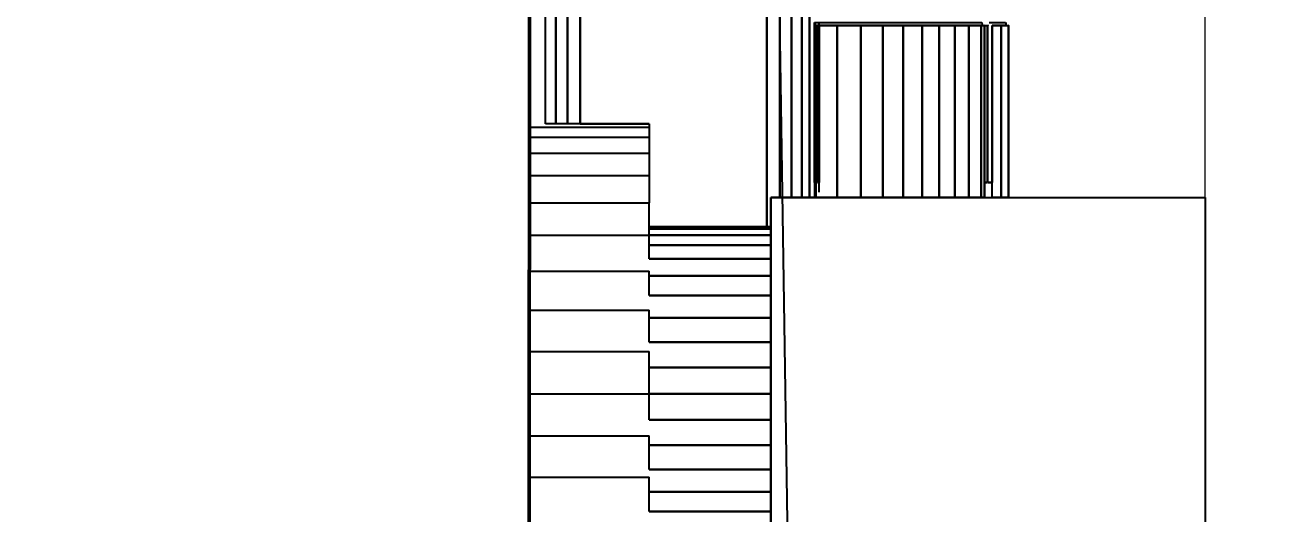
# Model space of a CAD drawing. Header units: centimetres. Extents: x -48696 to 156237, y -5617 to 29024.
# Drawn here: x -44952.39 to -44938.77, y 10306.43 to 10311.75 of the extents above; entities that cross this region are included whole.
import ezdxf

# ---------------------------------------------------------------- set-up
doc = ezdxf.new("R2010")
doc.units = ezdxf.units.CM
doc.layers.add('A0 BV', color=7, linetype='Continuous', plot=False)
doc.layers.add('Moveis', color=1, linetype='Continuous', lineweight=9)
doc.layers.add('Parede Baixa', color=5, linetype='Continuous', lineweight=50)
doc.layers.add('Piso', color=55, linetype='Continuous')
doc.styles.add('Valéria', font='romantic.ttf', dxfattribs={"height": 10})
doc.dimstyles.new('Cota - 50', dxfattribs={"dimtxt": 10, "dimasz": 5, "dimexe": 10, "dimexo": 20, "dimgap": 5, "dimtad": 1, "dimtxsty": 'Valéria', "dimblk": 'DOT', "dimcen": 0, "dimclrd": 12, "dimclre": 12, "dimclrt": 2, "dimazin": 2, "dimtfac": 1, "dimtix": 1, "dimtmove": 0, "dimatfit": 3, "dimldrblk": 'DOT', "dimfxl": 1, "dimarcsym": 0})

# ---------------------------------------------------------------- blocks, each defined once
blk = doc.blocks.new('_Dot')
at = {"color": 0, "linetype": 'ByBlock', "lineweight": -2}
blk.add_line((-0.5, 0), (-1, 0), dxfattribs=at)
at = {"color": 0, "linetype": 'ByBlock', "const_width": 0.5}
blk.add_lwpolyline([(-0.25, 0, 1), (0.25, 0, 1)], format="xyb", close=True, dxfattribs=at)
blk = doc.blocks.new('*D1833')
at = {"layer": 'A0 BV', "color": 12, "lineweight": -2, "transparency": 16777216}
for p, q in [((-44926.851, 10416.345), (-44905.545, 10416.345)), ((-44915.545, 10181.345), (-44915.545, 10411.345)), ((-44926.991, 10176.345), (-44905.545, 10176.345))]:
    blk.add_line(p, q, dxfattribs=at)
at = {"layer": 'Defpoints', "color": 0, "transparency": 16777216}
for p in [(-44946.851, 10416.345), (-44915.545, 10416.345), (-44946.991, 10176.345)]:
    blk.add_point(p, dxfattribs=at)
at = {"layer": 'A0 BV', "color": 12, "lineweight": -2, "transparency": 16777216, "xscale": 5, "yscale": 5, "zscale": 5}
for p, rotation in [((-44915.545, 10416.345), 90), ((-44915.545, 10176.345), 270)]:
    blk.add_blockref('_Dot', p, dxfattribs=dict(at, rotation=rotation))
at = {"layer": 'A0 BV', "color": 2, "transparency": 16777216, "insert": (-44925.656, 10296.345), "char_height": 10, "attachment_point": 5, "rotation": 90, "style": 'Valéria'}
blk.add_mtext('240', dxfattribs=at)

msp = doc.modelspace()

# ---------------------------------------------------------------- hatches: boundary and pattern name
at = {"layer": 'Piso'}
h = msp.add_hatch(dxfattribs=at)
h.set_pattern_fill('ANSI37', color=256, scale=13.333333, angle=45)
h.set_pattern_definition([(90, (-26378.48, -7504.41), (-42.33333, 3e-14), []), (180, (-26378.48, -7504.41), (-3e-14, -42.33333), [])])
h.paths.add_polyline_path([(-44797.20529, 10176.37589), (-44946.99123, 10176.32932), (-44946.96977, 10201.92171), (-44945.27301, 10201.8382), (-44945.42877, 10208.6864), (-44942.79735, 10208.6864), (-44936.04979, 10209.19471), (-44936.04979, 10210.32171), (-44907.82346, 10210.32171), (-44907.82346, 10197.75004), (-44877.14158, 10197.75004), (-44877.14158, 10228.49338), (-44907.82346, 10228.49338), (-44907.82346, 10215.92171), (-44936.04979, 10215.92171), (-44936.04979, 10217.04871), (-44940.0596, 10217.04871), (-44942.79735, 10217.55702), (-44945.42877, 10217.55702), (-44945.47119, 10224.36044), (-44946.96321, 10224.36131), (-44947.00767, 10256.34509), (-44797.15863, 10256.3759)])
h.paths.add_polyline_path([(-44797.15455, 10263.3759), (-44946.94047, 10263.34511), (-44946.94047, 10266.32836), (-44942.71073, 10266.32836), (-44942.71073, 10268.12797), (-44941.71719, 10268.42766), (-44941.44205, 10286.16627), (-44943.8113, 10286.20302), (-44945.01612, 10284.10166), (-44943.5245, 10283.24644), (-44942.71073, 10270.59503), (-44946.93624, 10270.59749), (-44946.91802, 10301.85042), (-44943.47542, 10301.85042), (-44943.47542, 10303.70112), (-44941.61199, 10303.70112), (-44941.61199, 10305.60791), (-44939.57669, 10305.60791), (-44939.57669, 10288.23873), (-44880.35846, 10288.93396), (-44880.35846, 10309.66422), (-44882.90316, 10326.37836), (-44900.38302, 10329.93276), (-44939.57669, 10327.24375), (-44939.57669, 10309.87457), (-44941.71333, 10309.87457), (-44941.71333, 10311.77157), (-44943.63552, 10311.99662), (-44943.7285, 10313.52589), (-44946.91121, 10313.52589), (-44946.89161, 10328.52227), (-44945.88707, 10327.92033), (-44944.4522, 10327.92033), (-44944.74181, 10329.48554), (-44941.92679, 10329.47182), (-44941.94023, 10326.71589), (-44940.54794, 10326.91432), (-44940.31168, 10329.31361), (-44939.8812, 10329.46073), (-44939.32189, 10333.70607), (-44936.82853, 10334.28526), (-44936.82853, 10339.65785), (-44936.82853, 10340.66073), (-44896.89537, 10340.66073), (-44896.85237, 10414.38658), (-44891.54482, 10414.38658), (-44891.54482, 10419.38658), (-44809.54378, 10419.5749), (-44809.53649, 10416.39879), (-44812.53648, 10416.3919), (-44812.36999, 10343.89209), (-44815.86998, 10343.88405), (-44815.81713, 10347.16431), (-44821.57944, 10346.68674), (-44821.57944, 10340.4119), (-44816.15415, 10337.41709), (-44815.50126, 10341.38489), (-44812.36423, 10341.38489), (-44812.35506, 10337.39211), (-44809.35507, 10337.399), (-44809.36425, 10341.39899), (-44805.86426, 10341.40702), (-44805.85705, 10338.2651), (-44801.85549, 10338.2651), (-44800.29671, 10340.87143), (-44800.29671, 10344.52446), (-44801.94594, 10347.08303), (-44806.29258, 10347.08303), (-44805.87, 10343.90702), (-44809.37, 10343.89898), (-44809.5319, 10414.39879), (-44799.53192, 10414.40085), (-44799.53233, 10416.39816), (-44797.06529, 10416.40652)])

# ---------------------------------------------------------------- linework, layer by layer
msp.add_line((-44937.1857, 9842.90048), (-44956.43446, 11130.92449))
at = {"layer": 'Moveis'}
msp.add_line((-44939.57669, 10288.23873), (-44939.57669, 10327.24375), dxfattribs=at)
at = {"layer": 'Parede Baixa'}
msp.add_line((-44946.99123, 10176.32932), (-44946.85122, 10416.37572), dxfattribs=at)
at = {"layer": 'Piso'}
for p, q in [((-44943.80069, 10311.74379), (-44943.7996, 10311.75207)), ((-44943.79641, 10311.74379), (-44943.80069, 10311.74379)), ((-44943.80069, 10310.03741), (-44943.80069, 10311.74379)), ((-44943.80069, 10310.03741), (-44943.79641, 10311.74379)), ((-44943.79641, 10311.74379), (-44943.79532, 10311.75207)), ((-44943.79132, 10311.74379), (-44943.79641, 10311.74379)), ((-44943.79132, 10311.74379), (-44943.78469, 10311.74379)), ((-44943.78363, 10311.75207), (-44943.78469, 10311.74379)), ((-44943.78469, 10311.74379), (-44943.76869, 10311.74379)), ((-44943.76869, 10311.74379), (-44943.76869, 10311.7715)), ((-44941.9989, 10311.74379), (-44941.99905, 10311.75207)), ((-44941.97223, 10311.75207), (-44941.97113, 10311.74379)), ((-44941.96839, 10311.75207), (-44941.97113, 10311.74379)), ((-44941.97113, 10310.03741), (-44941.97113, 10311.74379)), ((-44941.97113, 10311.74379), (-44941.94436, 10311.74379)), ((-44941.94436, 10311.74379), (-44941.93828, 10311.74379)), ((-44941.93828, 10311.74379), (-44941.93395, 10311.74379)), ((-44941.93395, 10311.74379), (-44941.93277, 10311.75207)), ((-44941.74086, 10311.74379), (-44941.74097, 10311.75207)), ((-44941.74086, 10311.74379), (-44941.71333, 10311.74379)), ((-44941.71333, 10311.74379), (-44941.71454, 10311.75179)), ((-44941.71333, 10310.03741), (-44941.71333, 10311.74379)), ((-44946.36069, 10310.67457), (-44945.61403, 10310.67457)), ((-44943.81887, 10310.03741), (-44943.80069, 10310.03741)), ((-44943.80069, 10310.03741), (-44943.79132, 10310.03741)), ((-44943.80069, 10310.01114), (-44943.80069, 10310.03741)), ((-44943.80069, 10309.93299), (-44943.80069, 10310.01114)), ((-44943.78469, 10310.03741), (-44943.76869, 10310.03741)), ((-44941.97113, 10310.03741), (-44941.94436, 10310.03741)), ((-44941.97113, 10310.01114), (-44941.97113, 10310.03741)), ((-44941.97113, 10309.93299), (-44941.97113, 10310.01114)), ((-44941.93828, 10310.03741), (-44941.89097, 10310.03741)), ((-44941.71333, 10310.01114), (-44941.71333, 10310.03741)), ((-44941.71333, 10309.93299), (-44941.71333, 10310.01114)), ((-44944.29136, 10309.84831), (-44944.29136, 10309.87457)), ((-44944.29136, 10309.87457), (-44944.19599, 10309.87457)), ((-44944.29136, 10309.77016), (-44944.29136, 10309.84831)), ((-44944.19599, 10309.87457), (-44944.06736, 10309.87457)), ((-44944.06736, 10309.87457), (-44943.9569, 10309.87457)), ((-44943.9569, 10309.87457), (-44943.87215, 10309.87457)), ((-44943.87215, 10309.87457), (-44943.81887, 10309.87457)), ((-44943.81887, 10309.87457), (-44943.80069, 10309.87457)), ((-44943.81136, 10309.87457), (-44943.57093, 10309.87457)), ((-44943.80069, 10309.87457), (-44943.80069, 10309.93299)), ((-44943.80069, 10309.87457), (-44943.79132, 10309.87457)), ((-44943.79132, 10309.87457), (-44943.78469, 10309.87457)), ((-44943.78469, 10309.87457), (-44943.76869, 10309.87457)), ((-44943.57093, 10309.87457), (-44943.31537, 10309.87457)), ((-44943.31537, 10309.87457), (-44943.07681, 10309.87457)), ((-44943.07681, 10309.87457), (-44942.85535, 10309.87457)), ((-44942.85535, 10309.87457), (-44942.6511, 10309.87457)), ((-44942.6511, 10309.87457), (-44942.46415, 10309.87457)), ((-44942.46415, 10309.87457), (-44942.29459, 10309.87457)), ((-44942.29459, 10309.87457), (-44942.14249, 10309.87457)), ((-44942.14249, 10309.87457), (-44942.00793, 10309.87457)), ((-44942.00793, 10309.87457), (-44941.97113, 10309.87457)), ((-44941.97113, 10309.87457), (-44941.97113, 10309.93299)), ((-44941.97113, 10309.87457), (-44941.94436, 10309.87457)), ((-44941.94436, 10309.87457), (-44941.93828, 10309.87457)), ((-44941.93828, 10309.87457), (-44941.89097, 10309.87457)), ((-44941.89097, 10309.87457), (-44941.79165, 10309.87457)), ((-44941.79165, 10309.87457), (-44941.71333, 10309.87457)), ((-44941.71333, 10309.87457), (-44941.71333, 10309.93299)), ((-44941.71333, 10309.87457), (-44939.57669, 10309.87457)), ((-44939.57669, 10309.87457), (-44939.57669, 10305.60791)), ((-44944.29136, 10309.64205), (-44944.29136, 10309.77016)), ((-44945.61403, 10309.55457), (-44944.33403, 10309.55457)), ((-44944.33403, 10309.55457), (-44944.29136, 10309.55457)), ((-44944.29136, 10309.55457), (-44944.29136, 10309.64205)), ((-44944.29136, 10309.53225), (-44944.29136, 10309.55457)), ((-44944.29136, 10309.46582), (-44944.29136, 10309.53225)), ((-44944.29136, 10309.35693), (-44944.29136, 10309.46582)), ((-44944.29136, 10309.24973), (-44944.29136, 10309.35693)), ((-44944.29136, 10309.20826), (-44944.29136, 10309.24973)), ((-44944.29136, 10309.02346), (-44944.29136, 10309.20826)), ((-44944.29136, 10308.99518), (-44944.29136, 10309.02346)), ((-44944.29136, 10308.80709), (-44944.29136, 10308.99518)), ((-44944.29136, 10308.70975), (-44944.29136, 10308.80709)), ((-44944.29136, 10308.56448), (-44944.29136, 10308.70975)), ((-44944.29136, 10308.40048), (-44944.29136, 10308.56448)), ((-44944.29136, 10308.30159), (-44944.29136, 10308.40048)), ((-44944.29136, 10308.07497), (-44944.29136, 10308.30159)), ((-44944.29136, 10308.02491), (-44944.29136, 10308.07497)), ((-44944.29136, 10307.74124), (-44944.29136, 10308.02491)), ((-44944.29136, 10307.45757), (-44944.29136, 10307.74124)), ((-44944.29136, 10307.40751), (-44944.29136, 10307.45757)), ((-44944.29136, 10307.18089), (-44944.29136, 10307.40751)), ((-44944.29136, 10307.082), (-44944.29136, 10307.18089)), ((-44944.29136, 10306.918), (-44944.29136, 10307.082)), ((-44944.29136, 10306.77273), (-44944.29136, 10306.918)), ((-44944.29136, 10306.67539), (-44944.29136, 10306.77273)), ((-44944.29136, 10306.4873), (-44944.29136, 10306.67539)), ((-44944.29136, 10306.45902), (-44944.29136, 10306.4873)), ((-44944.29136, 10306.27422), (-44944.29136, 10306.45902))]:
    msp.add_line(p, q, dxfattribs=at)
for points, invisible_edges in [([(-44941.71333, 10311.74379), (-44941.71333, 10311.74379), (-44941.71454, 10311.75179), (-44941.45992, 10331.97884)], 13), ([(-44941.71333, 10311.74379), (-44941.71333, 10311.74379), (-44941.71454, 10311.75179), (-44941.45992, 10331.97884)], 13), ([(-44941.71333, 10311.74379), (-44941.71333, 10311.74379), (-44941.71454, 10311.75179), (-44941.45992, 10331.97884)], 13), ([(-44941.71333, 10311.74379), (-44941.71333, 10311.74379), (-44941.71454, 10311.75179), (-44941.45992, 10331.97884)], 13), ([(-44941.71333, 10311.74379), (-44941.71333, 10311.74379), (-44941.71454, 10311.75179), (-44941.45992, 10331.97884)], 13), ([(-44946.73782, 10310.67457), (-44946.73782, 10310.67457), (-44946.73782, 10312.80791), (-44946.62736, 10310.67457)], 4), ([(-44946.62736, 10312.80791), (-44946.62736, 10312.80791), (-44946.62736, 10310.67457), (-44946.73782, 10312.80791)], 4), ([(-44946.62736, 10310.67457), (-44946.62736, 10310.67457), (-44946.62736, 10312.80791), (-44946.49873, 10310.67457)], 4), ([(-44946.49873, 10312.80791), (-44946.49873, 10312.80791), (-44946.49873, 10310.67457), (-44946.62736, 10312.80791)], 4), ([(-44946.49873, 10310.67457), (-44946.49873, 10310.67457), (-44946.49873, 10312.80791), (-44946.36069, 10310.67457)], 4), ([(-44946.36069, 10312.80791), (-44946.36069, 10312.80791), (-44946.36069, 10310.67457), (-44946.49873, 10312.80791)], 4), ([(-44946.36069, 10310.67457), (-44946.36069, 10310.67457), (-44946.36069, 10312.80791), (-44945.61403, 10310.67457)], 4), ([(-44944.33403, 10312.80791), (-44944.33403, 10312.80791), (-44945.61403, 10310.67457), (-44946.36069, 10312.80791)], 6), ([(-44944.33403, 10309.55457), (-44944.33403, 10309.55457), (-44945.61403, 10310.67457), (-44944.33403, 10312.80791)], 6), ([(-44944.33403, 10309.55457), (-44944.33403, 10309.55457), (-44944.33403, 10312.80791), (-44944.29136, 10309.55457)], 4), ([(-44944.19599, 10312.80791), (-44944.19599, 10312.80791), (-44944.29136, 10309.87457), (-44944.33403, 10312.80791)], 6), ([(-44944.19599, 10309.87457), (-44944.19599, 10309.87457), (-44944.29136, 10309.87457), (-44944.19599, 10312.80791)], 4), ([(-44944.19599, 10309.87457), (-44944.19599, 10309.87457), (-44944.19599, 10312.80791), (-44944.06736, 10309.87457)], 4), ([(-44944.06736, 10312.80791), (-44944.06736, 10312.80791), (-44944.06736, 10309.87457), (-44944.19599, 10312.80791)], 4), ([(-44944.06736, 10309.87457), (-44944.06736, 10309.87457), (-44944.06736, 10312.80791), (-44943.9569, 10309.87457)], 4), ([(-44943.9569, 10312.80791), (-44943.9569, 10312.80791), (-44943.9569, 10309.87457), (-44944.06736, 10312.80791)], 4), ([(-44943.9569, 10309.87457), (-44943.9569, 10309.87457), (-44943.9569, 10312.80791), (-44943.87215, 10309.87457)], 4), ([(-44943.87215, 10312.80791), (-44943.87215, 10312.80791), (-44943.87215, 10309.87457), (-44943.9569, 10312.80791)], 4), ([(-44943.87215, 10309.87457), (-44943.87215, 10309.87457), (-44943.87215, 10312.80791), (-44943.81887, 10309.87457)], 4), ([(-44943.81887, 10312.80791), (-44943.81887, 10312.80791), (-44943.81887, 10309.87457), (-44943.87215, 10312.80791)], 6), ([(-44943.81887, 10309.93299), (-44943.81887, 10309.93299), (-44943.81887, 10309.87457), (-44943.81887, 10312.80791)], 13), ([(-44943.81887, 10310.01114), (-44943.81887, 10310.01114), (-44943.81887, 10309.93299), (-44943.81887, 10312.80791)], 13), ([(-44943.81887, 10310.03741), (-44943.81887, 10310.03741), (-44943.81887, 10310.01114), (-44943.81887, 10312.80791)], 13), ([(-44943.81887, 10311.77579), (-44943.81887, 10311.77579), (-44943.81887, 10310.03741), (-44943.81887, 10312.80791)], 13), ([(-44943.81887, 10310.03741), (-44943.81887, 10310.03741), (-44943.81887, 10311.77579), (-44943.80069, 10310.03741)], 4), ([(-44943.80069, 10311.77579), (-44943.80069, 10311.77579), (-44943.80069, 10310.03741), (-44943.81887, 10311.77579)], 6), ([(-44943.81136, 10311.74379), (-44943.81136, 10311.74379), (-44943.81136, 10311.7715), (-44943.57093, 10311.74379)], 4), ([(-44943.57093, 10311.74379), (-44943.57093, 10311.74379), (-44943.57093, 10309.87457), (-44943.81136, 10311.74379)], 4), ([(-44942.00345, 10311.77579), (-44942.00345, 10311.77579), (-44943.57093, 10311.74379), (-44943.81033, 10311.77579)], 6), ([(-44943.80069, 10311.74379), (-44943.80069, 10311.74379), (-44943.80069, 10310.03741), (-44943.80069, 10311.77579)], 13), ([(-44943.7996, 10311.75207), (-44943.7996, 10311.75207), (-44943.80069, 10311.74379), (-44943.80069, 10311.77579)], 13), ([(-44943.78469, 10310.03741), (-44943.78469, 10310.03741), (-44943.78469, 10311.74379), (-44943.76869, 10310.03741)], 4), ([(-44943.76869, 10311.74379), (-44943.76869, 10311.74379), (-44943.76869, 10310.03741), (-44943.78469, 10311.74379)], 4), ([(-44943.76766, 10311.77579), (-44943.76766, 10311.77579), (-44943.52826, 10311.74379), (-44943.76869, 10311.7715)], 6), ([(-44943.76869, 10311.74379), (-44943.76869, 10311.74379), (-44943.52826, 10309.87457), (-44943.76869, 10310.03741)], 6), ([(-44943.31537, 10311.74379), (-44943.31537, 10311.74379), (-44943.57093, 10311.74379), (-44942.00345, 10311.77579)], 13), ([(-44943.57093, 10309.87457), (-44943.57093, 10309.87457), (-44943.57093, 10311.74379), (-44943.31537, 10309.87457)], 4), ([(-44943.31537, 10311.74379), (-44943.31537, 10311.74379), (-44943.31537, 10309.87457), (-44943.57093, 10311.74379)], 4), ([(-44943.07681, 10311.74379), (-44943.07681, 10311.74379), (-44943.31537, 10311.74379), (-44942.00345, 10311.77579)], 13), ([(-44943.07681, 10311.74379), (-44943.07681, 10311.74379), (-44943.07681, 10309.87457), (-44943.31537, 10311.74379)], 4), ([(-44943.31537, 10309.87457), (-44943.31537, 10309.87457), (-44943.31537, 10311.74379), (-44943.07681, 10309.87457)], 4), ([(-44942.85535, 10311.74379), (-44942.85535, 10311.74379), (-44943.07681, 10311.74379), (-44942.00345, 10311.77579)], 13), ([(-44943.07681, 10309.87457), (-44943.07681, 10309.87457), (-44943.07681, 10311.74379), (-44942.85535, 10309.87457)], 4), ([(-44942.85535, 10311.74379), (-44942.85535, 10311.74379), (-44942.85535, 10309.87457), (-44943.07681, 10311.74379)], 4), ([(-44942.6511, 10311.74379), (-44942.6511, 10311.74379), (-44942.85535, 10311.74379), (-44942.00345, 10311.77579)], 13), ([(-44942.85535, 10309.87457), (-44942.85535, 10309.87457), (-44942.85535, 10311.74379), (-44942.6511, 10309.87457)], 4), ([(-44942.6511, 10311.74379), (-44942.6511, 10311.74379), (-44942.6511, 10309.87457), (-44942.85535, 10311.74379)], 4), ([(-44942.46415, 10311.74379), (-44942.46415, 10311.74379), (-44942.6511, 10311.74379), (-44942.00345, 10311.77579)], 13), ([(-44942.6511, 10309.87457), (-44942.6511, 10309.87457), (-44942.6511, 10311.74379), (-44942.46415, 10309.87457)], 4), ([(-44942.46415, 10311.74379), (-44942.46415, 10311.74379), (-44942.46415, 10309.87457), (-44942.6511, 10311.74379)], 4), ([(-44942.29459, 10311.74379), (-44942.29459, 10311.74379), (-44942.46415, 10311.74379), (-44942.00345, 10311.77579)], 13), ([(-44942.46415, 10309.87457), (-44942.46415, 10309.87457), (-44942.46415, 10311.74379), (-44942.29459, 10309.87457)], 4), ([(-44942.29459, 10311.74379), (-44942.29459, 10311.74379), (-44942.29459, 10309.87457), (-44942.46415, 10311.74379)], 4), ([(-44942.14249, 10311.74379), (-44942.14249, 10311.74379), (-44942.29459, 10311.74379), (-44942.00345, 10311.77579)], 13), ([(-44942.14249, 10311.74379), (-44942.14249, 10311.74379), (-44942.14249, 10309.87457), (-44942.29459, 10311.74379)], 4), ([(-44942.29459, 10309.87457), (-44942.29459, 10309.87457), (-44942.29459, 10311.74379), (-44942.14249, 10309.87457)], 4), ([(-44942.00793, 10311.74379), (-44942.00793, 10311.74379), (-44942.14249, 10311.74379), (-44942.00345, 10311.77579)], 13), ([(-44942.14249, 10309.87457), (-44942.14249, 10309.87457), (-44942.14249, 10311.74379), (-44942.00793, 10309.87457)], 4), ([(-44942.00793, 10311.74379), (-44942.00793, 10311.74379), (-44942.00793, 10309.87457), (-44942.14249, 10311.74379)], 4), ([(-44941.9989, 10311.74379), (-44941.9989, 10311.74379), (-44942.00793, 10311.74379), (-44942.00345, 10311.77579)], 13), ([(-44942.00793, 10309.87457), (-44942.00793, 10309.87457), (-44942.00793, 10311.74379), (-44941.97113, 10309.87457)], 4), ([(-44941.9989, 10311.74379), (-44941.9989, 10311.74379), (-44941.97113, 10309.87457), (-44942.00793, 10311.74379)], 6), ([(-44942.00117, 10311.7715), (-44942.00117, 10311.7715), (-44941.9989, 10311.74379), (-44942.00345, 10311.77579)], 6), ([(-44942.00023, 10311.76641), (-44942.00023, 10311.76641), (-44941.9989, 10311.74379), (-44942.00117, 10311.7715)], 6), ([(-44941.99951, 10311.75979), (-44941.99951, 10311.75979), (-44941.9989, 10311.74379), (-44942.00023, 10311.76641)], 6), ([(-44941.99905, 10311.75207), (-44941.99905, 10311.75207), (-44941.9989, 10311.74379), (-44941.99951, 10311.75979)], 4), ([(-44941.97113, 10311.74379), (-44941.97113, 10311.74379), (-44941.97113, 10309.87457), (-44941.9989, 10311.74379)], 6), ([(-44941.97113, 10310.03741), (-44941.97113, 10310.03741), (-44941.97113, 10311.74379), (-44941.94436, 10310.03741)], 4), ([(-44941.94436, 10311.74379), (-44941.94436, 10311.74379), (-44941.94436, 10310.03741), (-44941.97113, 10311.74379)], 4), ([(-44941.97113, 10309.93299), (-44941.97113, 10309.93299), (-44941.97113, 10309.87457), (-44941.97113, 10311.74379)], 13), ([(-44941.97113, 10310.01114), (-44941.97113, 10310.01114), (-44941.97113, 10309.93299), (-44941.97113, 10311.74379)], 13), ([(-44941.97113, 10310.03741), (-44941.97113, 10310.03741), (-44941.97113, 10310.01114), (-44941.97113, 10311.74379)], 4), ([(-44941.93828, 10310.03741), (-44941.93828, 10310.03741), (-44941.93828, 10311.74379), (-44941.89097, 10310.03741)], 4), ([(-44941.93395, 10311.74379), (-44941.93395, 10311.74379), (-44941.89097, 10310.03741), (-44941.93828, 10311.74379)], 6), ([(-44941.93277, 10311.75207), (-44941.93277, 10311.75207), (-44941.89097, 10310.03741), (-44941.93395, 10311.74379)], 6), ([(-44941.89097, 10311.74379), (-44941.89097, 10311.74379), (-44941.89097, 10310.03741), (-44941.92269, 10311.77579)], 13), ([(-44941.74416, 10311.77579), (-44941.74416, 10311.77579), (-44941.89097, 10311.74379), (-44941.92269, 10311.77579)], 6), ([(-44941.79165, 10311.74379), (-44941.79165, 10311.74379), (-44941.89097, 10311.74379), (-44941.74416, 10311.77579)], 13), ([(-44941.89097, 10311.74379), (-44941.89097, 10311.74379), (-44941.79165, 10309.87457), (-44941.89097, 10310.03741)], 6), ([(-44941.79165, 10311.74379), (-44941.79165, 10311.74379), (-44941.79165, 10309.87457), (-44941.89097, 10311.74379)], 4), ([(-44941.74086, 10311.74379), (-44941.74086, 10311.74379), (-44941.79165, 10311.74379), (-44941.74416, 10311.77579)], 13), ([(-44941.79165, 10309.87457), (-44941.79165, 10309.87457), (-44941.79165, 10311.74379), (-44941.71333, 10309.87457)], 4), ([(-44941.74086, 10311.74379), (-44941.74086, 10311.74379), (-44941.71333, 10309.87457), (-44941.79165, 10311.74379)], 6), ([(-44941.74251, 10311.7715), (-44941.74251, 10311.7715), (-44941.74086, 10311.74379), (-44941.74416, 10311.77579)], 6), ([(-44941.74182, 10311.76641), (-44941.74182, 10311.76641), (-44941.74086, 10311.74379), (-44941.74251, 10311.7715)], 6), ([(-44941.7413, 10311.75979), (-44941.7413, 10311.75979), (-44941.74086, 10311.74379), (-44941.74182, 10311.76641)], 6), ([(-44941.74097, 10311.75207), (-44941.74097, 10311.75207), (-44941.74086, 10311.74379), (-44941.7413, 10311.75979)], 4), ([(-44941.71333, 10311.74379), (-44941.71333, 10311.74379), (-44941.71333, 10309.87457), (-44941.74086, 10311.74379)], 6), ([(-44941.71333, 10309.93299), (-44941.71333, 10309.93299), (-44941.71333, 10309.87457), (-44941.71333, 10311.74379)], 13), ([(-44941.71333, 10310.01114), (-44941.71333, 10310.01114), (-44941.71333, 10309.93299), (-44941.71333, 10311.74379)], 13), ([(-44941.71333, 10310.03741), (-44941.71333, 10310.03741), (-44941.71333, 10310.01114), (-44941.71333, 10311.74379)], 4), ([(-44945.61403, 10310.63846), (-44945.61403, 10310.63846), (-44945.61403, 10310.53101), (-44946.89403, 10310.63846)], 4), ([(-44945.61403, 10310.67457), (-44945.61403, 10310.67457), (-44945.61403, 10310.63846), (-44946.36069, 10310.67457)], 4), ([(-44945.61403, 10310.53101), (-44945.61403, 10310.53101), (-44945.61403, 10310.35486), (-44946.89403, 10310.53101)], 4), ([(-44945.61403, 10310.35486), (-44945.61403, 10310.35486), (-44945.61403, 10310.11436), (-44946.89403, 10310.35486)], 4), ([(-44945.61403, 10310.11436), (-44945.61403, 10310.11436), (-44945.61403, 10309.81542), (-44946.89403, 10310.11436)], 4), ([(-44943.76869, 10310.03741), (-44943.76869, 10310.03741), (-44943.52826, 10309.87457), (-44943.76869, 10310.01114)], 6), ([(-44943.76869, 10310.01114), (-44943.76869, 10310.01114), (-44943.52826, 10309.87457), (-44943.76869, 10309.93299)], 6), ([(-44941.89097, 10310.03741), (-44941.89097, 10310.03741), (-44941.79165, 10309.87457), (-44941.89097, 10310.01114)], 6), ([(-44941.89097, 10310.01114), (-44941.89097, 10310.01114), (-44941.79165, 10309.87457), (-44941.89097, 10309.93299)], 6), ([(-44945.61403, 10309.81542), (-44945.61403, 10309.81542), (-44945.61403, 10309.46582), (-44946.89403, 10309.81542)], 6), ([(-44945.61403, 10309.55457), (-44945.61403, 10309.55457), (-44945.61403, 10309.81542), (-44944.33403, 10309.55457)], 4), ([(-44944.29136, 10309.64205), (-44944.29136, 10309.64205), (-44944.29136, 10309.55457), (-44944.29136, 10309.87457)], 13), ([(-44944.29136, 10309.77016), (-44944.29136, 10309.77016), (-44944.29136, 10309.64205), (-44944.29136, 10309.87457)], 13), ([(-44944.29136, 10309.84831), (-44944.29136, 10309.84831), (-44944.29136, 10309.77016), (-44944.29136, 10309.87457)], 4), ([(-44943.81136, 10309.87457), (-44943.81136, 10309.87457), (-44943.81136, 10309.93299), (-44943.57093, 10309.87457)], 4), ([(-44941.89097, 10309.87457), (-44941.89097, 10309.87457), (-44941.89097, 10309.93299), (-44941.79165, 10309.87457)], 4), ([(-44945.61403, 10309.53225), (-44945.61403, 10309.53225), (-44945.61403, 10309.55457), (-44944.29136, 10309.53225)], 4), ([(-44944.33403, 10309.55457), (-44944.33403, 10309.55457), (-44944.29136, 10309.53225), (-44945.61403, 10309.55457)], 6), ([(-44945.61403, 10309.46582), (-44945.61403, 10309.46582), (-44945.61403, 10309.53225), (-44944.29136, 10309.46582)], 4), ([(-44944.29136, 10309.53225), (-44944.29136, 10309.53225), (-44944.29136, 10309.46582), (-44945.61403, 10309.53225)], 4), ([(-44944.29136, 10309.55457), (-44944.29136, 10309.55457), (-44944.29136, 10309.53225), (-44944.33403, 10309.55457)], 4), ([(-44944.29136, 10309.64205), (-44944.29136, 10309.64205), (-44938.85136, 10309.46714), (-44944.29136, 10309.55457)], 6), ([(-44944.29136, 10309.55457), (-44944.29136, 10309.55457), (-44938.85136, 10309.46714), (-44944.29136, 10309.53225)], 6), ([(-44945.61403, 10309.46582), (-44945.61403, 10309.46582), (-44945.61403, 10309.07295), (-44946.89403, 10309.46541)], 6), ([(-44945.61403, 10309.35693), (-44945.61403, 10309.35693), (-44945.61403, 10309.46582), (-44944.29136, 10309.35693)], 4), ([(-44944.29136, 10309.46582), (-44944.29136, 10309.46582), (-44944.29136, 10309.35693), (-44945.61403, 10309.46582)], 4), ([(-44944.29136, 10309.46582), (-44944.29136, 10309.46582), (-44938.85136, 10309.24973), (-44944.29136, 10309.35693)], 6), ([(-44945.61403, 10309.20826), (-44945.61403, 10309.20826), (-44945.61403, 10309.35693), (-44944.29136, 10309.20826)], 4), ([(-44944.29136, 10309.35693), (-44944.29136, 10309.35693), (-44944.29136, 10309.20826), (-44945.61403, 10309.35693)], 6), ([(-44944.29136, 10309.24973), (-44944.29136, 10309.24973), (-44944.29136, 10309.20826), (-44944.29136, 10309.35693)], 4), ([(-44944.29136, 10309.20826), (-44944.29136, 10309.20826), (-44944.29136, 10309.02346), (-44945.61403, 10309.20826)], 4), ([(-44944.29136, 10309.24973), (-44944.29136, 10309.24973), (-44938.85136, 10308.99518), (-44944.29136, 10309.20826)], 6), ([(-44944.29136, 10309.20826), (-44944.29136, 10309.20826), (-44938.85136, 10308.99518), (-44944.29136, 10309.02346)], 6), ([(-44945.61403, 10309.07295), (-44945.61403, 10309.07295), (-44945.61403, 10308.64769), (-44946.89403, 10309.07295)], 6), ([(-44945.61403, 10309.02346), (-44945.61403, 10309.02346), (-44945.61403, 10309.07295), (-44944.29136, 10309.02346)], 4), ([(-44945.61403, 10308.80709), (-44945.61403, 10308.80709), (-44945.61403, 10309.02346), (-44944.29136, 10308.80709)], 4), ([(-44944.29136, 10309.02346), (-44944.29136, 10309.02346), (-44944.29136, 10308.80709), (-44945.61403, 10309.02346)], 6), ([(-44944.29136, 10308.99518), (-44944.29136, 10308.99518), (-44944.29136, 10308.80709), (-44944.29136, 10309.02346)], 4), ([(-44944.29136, 10308.99518), (-44944.29136, 10308.99518), (-44938.85136, 10308.70975), (-44944.29136, 10308.80709)], 6), ([(-44944.29136, 10308.80709), (-44944.29136, 10308.80709), (-44944.29136, 10308.56448), (-44945.61403, 10308.80709)], 6), ([(-44944.29136, 10308.70975), (-44944.29136, 10308.70975), (-44944.29136, 10308.56448), (-44944.29136, 10308.80709)], 4), ([(-44945.61403, 10308.64769), (-44945.61403, 10308.64769), (-44945.61403, 10308.20011), (-44946.89403, 10308.64769)], 6), ([(-44945.61403, 10308.56448), (-44945.61403, 10308.56448), (-44945.61403, 10308.64769), (-44944.29136, 10308.56448)], 4), ([(-44944.29136, 10308.70975), (-44944.29136, 10308.70975), (-44938.85136, 10308.40048), (-44944.29136, 10308.56448)], 6), ([(-44945.61403, 10308.30159), (-44945.61403, 10308.30159), (-44945.61403, 10308.56448), (-44944.29136, 10308.30159)], 4), ([(-44944.29136, 10308.56448), (-44944.29136, 10308.56448), (-44944.29136, 10308.30159), (-44945.61403, 10308.56448)], 6), ([(-44944.29136, 10308.40048), (-44944.29136, 10308.40048), (-44944.29136, 10308.30159), (-44944.29136, 10308.56448)], 4), ([(-44944.29136, 10308.30159), (-44944.29136, 10308.30159), (-44944.29136, 10308.02491), (-44945.61403, 10308.30159)], 6), ([(-44944.29136, 10308.40048), (-44944.29136, 10308.40048), (-44938.85136, 10308.07497), (-44944.29136, 10308.30159)], 6), ([(-44944.29136, 10308.07497), (-44944.29136, 10308.07497), (-44944.29136, 10308.02491), (-44944.29136, 10308.30159)], 4), ([(-44945.61403, 10308.20011), (-44945.61403, 10308.20011), (-44945.61403, 10307.74124), (-44946.89403, 10308.20011)], 6), ([(-44945.61403, 10308.02491), (-44945.61403, 10308.02491), (-44945.61403, 10308.20011), (-44944.29136, 10308.02491)], 4), ([(-44944.29136, 10308.07497), (-44944.29136, 10308.07497), (-44938.85136, 10307.74124), (-44944.29136, 10308.02491)], 6), ([(-44945.61403, 10307.74124), (-44945.61403, 10307.74124), (-44945.61403, 10308.02491), (-44944.29136, 10307.74124)], 4), ([(-44944.29136, 10308.02491), (-44944.29136, 10308.02491), (-44944.29136, 10307.74124), (-44945.61403, 10308.02491)], 4), ([(-44945.61403, 10307.74124), (-44945.61403, 10307.74124), (-44945.61403, 10307.28237), (-44946.89403, 10307.74124)], 6), ([(-44945.61403, 10307.45757), (-44945.61403, 10307.45757), (-44945.61403, 10307.74124), (-44944.29136, 10307.45757)], 4), ([(-44944.29136, 10307.74124), (-44944.29136, 10307.74124), (-44944.29136, 10307.45757), (-44945.61403, 10307.74124)], 4), ([(-44944.29136, 10307.74124), (-44944.29136, 10307.74124), (-44938.85136, 10307.40751), (-44944.29136, 10307.45757)], 6), ([(-44944.29136, 10307.45757), (-44944.29136, 10307.45757), (-44944.29136, 10307.18089), (-44945.61403, 10307.45757)], 6), ([(-44944.29136, 10307.40751), (-44944.29136, 10307.40751), (-44944.29136, 10307.18089), (-44944.29136, 10307.45757)], 4), ([(-44944.29136, 10307.40751), (-44944.29136, 10307.40751), (-44938.85136, 10307.082), (-44944.29136, 10307.18089)], 6), ([(-44945.61403, 10307.28237), (-44945.61403, 10307.28237), (-44945.61403, 10306.83479), (-44946.89403, 10307.28237)], 6), ([(-44945.61403, 10307.18089), (-44945.61403, 10307.18089), (-44945.61403, 10307.28237), (-44944.29136, 10307.18089)], 4), ([(-44945.61403, 10306.918), (-44945.61403, 10306.918), (-44945.61403, 10307.18089), (-44944.29136, 10306.918)], 4), ([(-44944.29136, 10307.18089), (-44944.29136, 10307.18089), (-44944.29136, 10306.918), (-44945.61403, 10307.18089)], 6), ([(-44944.29136, 10307.082), (-44944.29136, 10307.082), (-44944.29136, 10306.918), (-44944.29136, 10307.18089)], 4), ([(-44944.29136, 10307.082), (-44944.29136, 10307.082), (-44938.85136, 10306.77273), (-44944.29136, 10306.918)], 6), ([(-44945.61403, 10306.83479), (-44945.61403, 10306.83479), (-44945.61403, 10306.40953), (-44946.89403, 10306.83479)], 6), ([(-44944.29136, 10306.918), (-44944.29136, 10306.918), (-44944.29136, 10306.67539), (-44945.61403, 10306.918)], 6), ([(-44945.61403, 10306.67539), (-44945.61403, 10306.67539), (-44945.61403, 10306.83479), (-44944.29136, 10306.67539)], 4), ([(-44944.29136, 10306.77273), (-44944.29136, 10306.77273), (-44944.29136, 10306.67539), (-44944.29136, 10306.918)], 4), ([(-44945.61403, 10306.45902), (-44945.61403, 10306.45902), (-44945.61403, 10306.67539), (-44944.29136, 10306.45902)], 4), ([(-44944.29136, 10306.67539), (-44944.29136, 10306.67539), (-44944.29136, 10306.45902), (-44945.61403, 10306.67539)], 6), ([(-44944.29136, 10306.77273), (-44944.29136, 10306.77273), (-44938.85136, 10306.4873), (-44944.29136, 10306.67539)], 6), ([(-44944.29136, 10306.4873), (-44944.29136, 10306.4873), (-44944.29136, 10306.45902), (-44944.29136, 10306.67539)], 4), ([(-44944.29136, 10306.45902), (-44944.29136, 10306.45902), (-44944.29136, 10306.27422), (-44945.61403, 10306.45902)], 4), ([(-44944.29136, 10306.4873), (-44944.29136, 10306.4873), (-44938.85136, 10306.23275), (-44944.29136, 10306.45902)], 6), ([(-44944.29136, 10306.45902), (-44944.29136, 10306.45902), (-44938.85136, 10306.23275), (-44944.29136, 10306.27422)], 6)]:
    msp.add_3dface(points, dxfattribs=dict(at, invisible_edges=invisible_edges))

# ---------------------------------------------------------------- dimensions: what is measured, and where the dimension line sits
at = {"layer": 'A0 BV'}
dim = msp.add_linear_dim(base=(-44915.54463, 10416.34505), p1=(-44946.99122, 10176.34509), p2=(-44946.85124, 10416.34505), angle=90, dimstyle='Cota - 50', dxfattribs=at)
dim.commit()
dim.dimension.update_dxf_attribs({"geometry": '*D1833', "text_midpoint": (-44925.65557, 10296.34507)})

doc.saveas('drawing.dxf')
